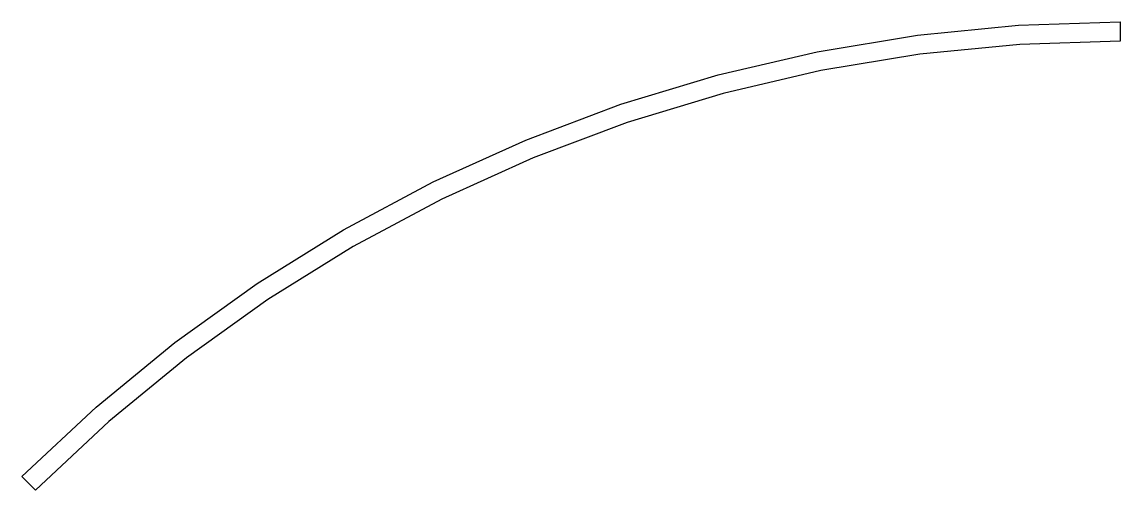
# Model space of a CAD drawing. Extents: x -1142 to 1142, y -487 to 487.
import ezdxf

# ---------------------------------------------------------------- set-up
doc = ezdxf.new("R2010")
doc.units = 0
doc.layers.get('0').update_dxf_attribs({"linetype": 'CONTINUOUS'})

msp = doc.modelspace()

# ---------------------------------------------------------------- linework, layer by layer
for p, q in [((720.4, 459.5), (930.7, 480.3)), ((930.7, 480.3), (1142, 487.2)), ((1142, 487.2), (1142, 447.2)), ((511.8, 425.1), (720.4, 459.5)), ((933.4, 440.3), (725.6, 419.9)), ((1142, 447.2), (933.4, 440.3)), ((306, 377.1), (511.8, 425.1)), ((725.6, 419.9), (519.6, 385.9)), ((103.7, 315.8), (306, 377.1)), ((519.6, 385.9), (316.4, 338.5)), ((316.4, 338.5), (116.6, 277.9)), ((-94.1, 241.3), (103.7, 315.8)), ((116.6, 277.9), (-78.8, 204.3)), ((-286.6, 154.1), (-94.1, 241.3)), ((-78.8, 204.3), (-268.9, 118.2)), ((-473, 54.4), (-286.6, 154.1)), ((-268.9, 118.2), (-453, 19.8)), ((-652.5, -57.2), (-473, 54.4)), ((-453, 19.8), (-630.3, -90.5)), ((-824.3, -180.3), (-652.5, -57.2)), ((-630.3, -90.5), (-800, -212)), ((-987.7, -314.4), (-824.3, -180.3)), ((-800, -212), (-961.3, -344.5)), ((-1142, -458.9), (-987.7, -314.4)), ((-961.3, -344.5), (-1113.7, -487.2)), ((-1142, -458.9), (-1113.7, -487.2))]:
    msp.add_line(p, q)

doc.saveas('drawing.dxf')
